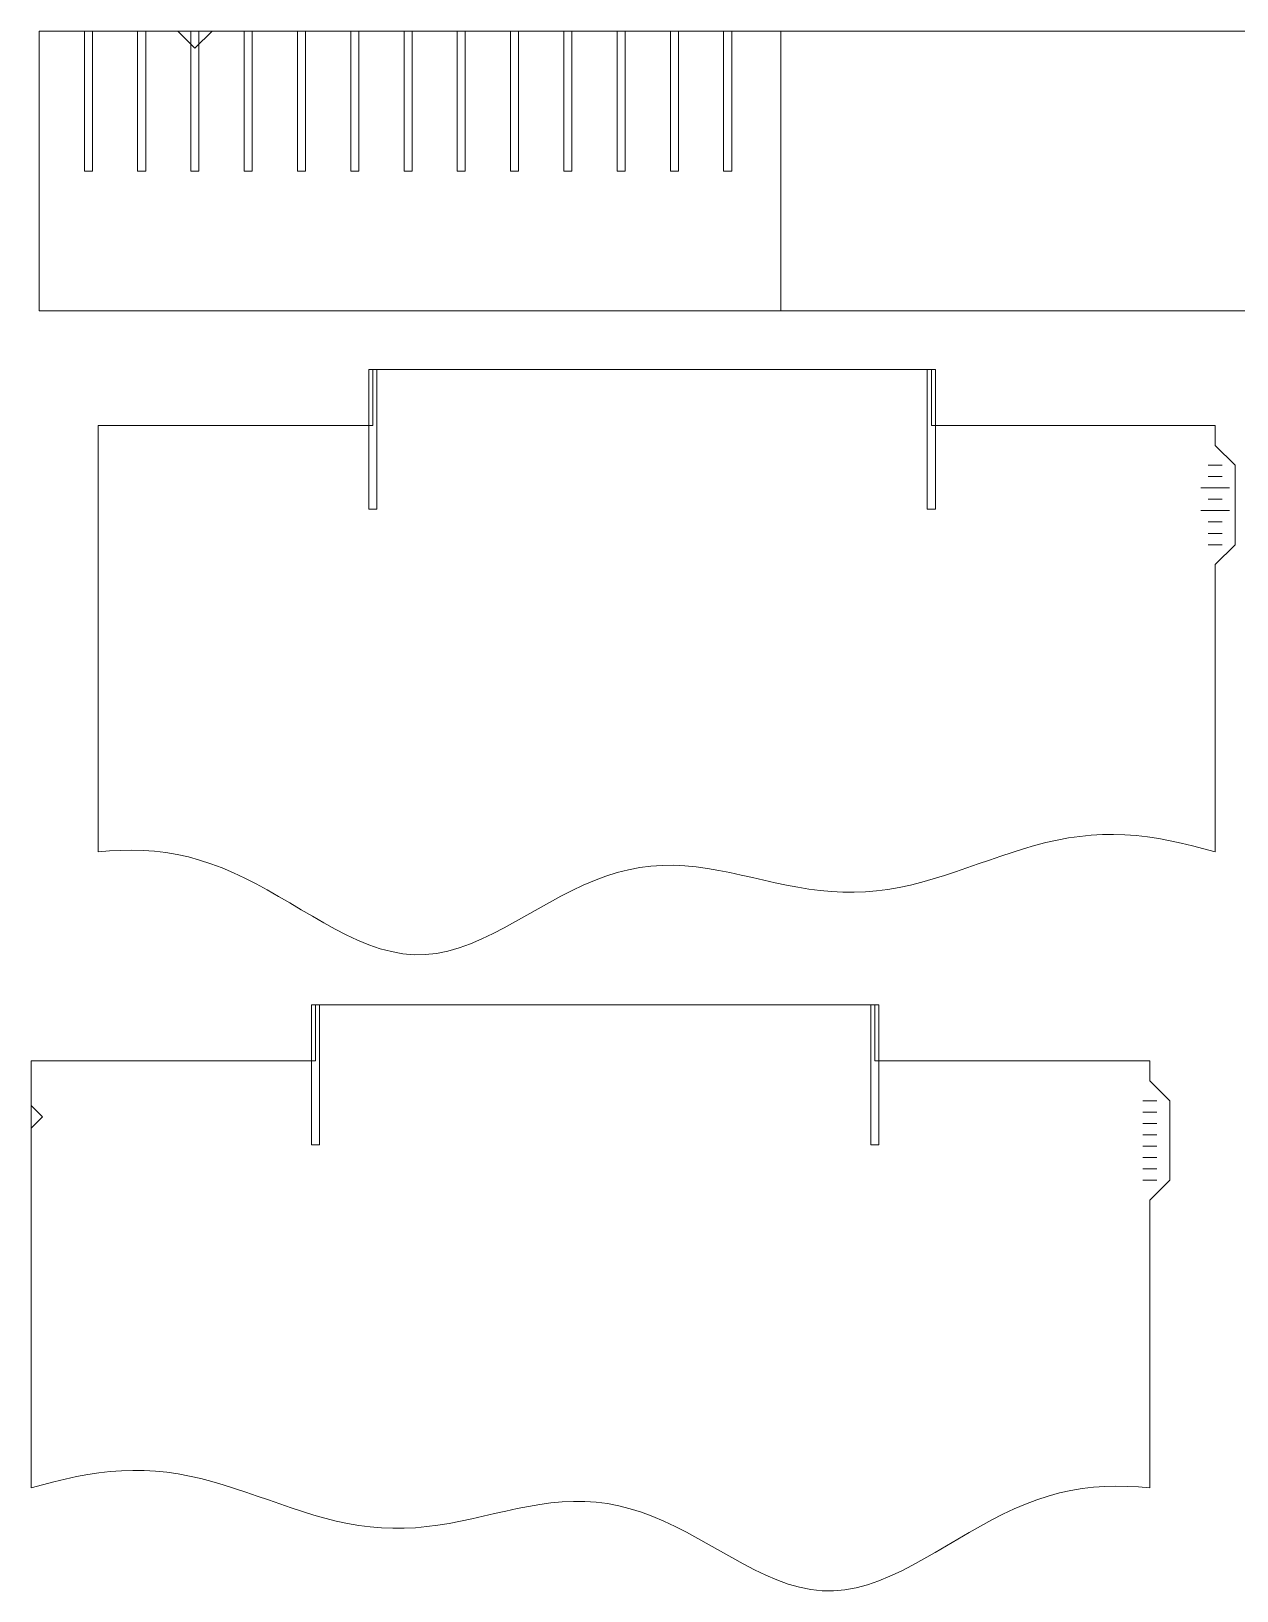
# Model space of a CAD drawing. Header units: centimetres. Extents: x -33.9 to 33.6, y -17.5 to 16.6.
# Drawn here: x -33.87 to -20.86, y -17.51 to -0.68 of the extents above; entities that cross this region are included whole.
import ezdxf

# ---------------------------------------------------------------- set-up
doc = ezdxf.new("R2010")
doc.units = ezdxf.units.CM
doc.header["$MEASUREMENT"] = 0
doc.layers.add('2C', color=7, linetype='Continuous')
doc.layers.add('Layer 1', color=7, linetype='Continuous')

msp = doc.modelspace()

# ---------------------------------------------------------------- linework, layer by layer
at = {"layer": '2C', "color": 1, "lineweight": 5}
for points, knots in [([(-21.09461, -6.43382), (-21.09461, -6.43382), (-20.88022, -6.21944), (-20.88022, -6.21944), (-20.88022, -6.21944), (-20.88022, -6.21944), (-20.88022, -5.36189), (-20.88022, -5.36189), (-20.88022, -5.36189), (-20.88022, -5.36189), (-21.09461, -5.14751), (-21.09461, -5.14751), (-21.09461, -5.14751), (-21.09461, -5.14751), (-21.09461, -4.93312), (-21.09461, -4.93312), (-21.09461, -4.93312), (-21.09461, -4.93312), (-24.15818, -4.93312), (-24.15818, -4.93312), (-24.15818, -4.93312), (-24.15818, -4.93312), (-24.15818, -4.33009), (-24.15818, -4.33009), (-24.15818, -4.33009), (-24.15818, -4.33009), (-30.18702, -4.33009), (-30.18702, -4.33009), (-30.18702, -4.33009), (-30.18702, -4.33009), (-30.18702, -4.93312), (-30.18702, -4.93312), (-30.18702, -4.93312), (-30.18702, -4.93312), (-33.15228, -4.93312), (-33.15228, -4.93312), (-33.15228, -4.93312), (-33.15228, -4.93312), (-33.15228, -9.53415), (-33.15228, -9.53415), (-33.15228, -9.53415), (-33.15228, -9.53415), (-33.03039, -9.52404), (-33.03039, -9.52404), (-33.03039, -9.52404), (-33.03039, -9.52404), (-32.9085, -9.51792), (-32.9085, -9.51792), (-32.9085, -9.51792), (-32.9085, -9.51792), (-32.78691, -9.51608), (-32.78691, -9.51608), (-32.78691, -9.51608), (-32.78691, -9.51608), (-32.66502, -9.51914), (-32.66502, -9.51914), (-32.66502, -9.51914), (-32.66502, -9.51914), (-32.54312, -9.52741), (-32.54312, -9.52741), (-32.54312, -9.52741), (-32.54312, -9.52741), (-32.42153, -9.54181), (-32.42153, -9.54181), (-32.42153, -9.54181), (-32.42153, -9.54181), (-32.29964, -9.56233), (-32.29964, -9.56233), (-32.29964, -9.56233), (-32.29964, -9.56233), (-32.17775, -9.58897), (-32.17775, -9.58897), (-32.17775, -9.58897), (-32.17775, -9.58897), (-32.05616, -9.62236), (-32.05616, -9.62236), (-32.05616, -9.62236), (-32.05616, -9.62236), (-31.93427, -9.66186), (-31.93427, -9.66186), (-31.93427, -9.66186), (-31.93427, -9.66186), (-31.81237, -9.7078), (-31.81237, -9.7078), (-31.81237, -9.7078), (-31.81237, -9.7078), (-31.69078, -9.75956), (-31.69078, -9.75956), (-31.69078, -9.75956), (-31.69078, -9.75956), (-31.56889, -9.81683), (-31.56889, -9.81683), (-31.56889, -9.81683), (-31.56889, -9.81683), (-31.447, -9.87901), (-31.447, -9.87901), (-31.447, -9.87901), (-31.447, -9.87901), (-31.32541, -9.94485), (-31.32541, -9.94485), (-31.32541, -9.94485), (-31.32541, -9.94485), (-31.20352, -10.01407), (-31.20352, -10.01407), (-31.20352, -10.01407), (-31.20352, -10.01407), (-31.08162, -10.08543), (-31.08162, -10.08543), (-31.08162, -10.08543), (-31.08162, -10.08543), (-30.96003, -10.15771), (-30.96003, -10.15771), (-30.96003, -10.15771), (-30.96003, -10.15771), (-30.83814, -10.22937), (-30.83814, -10.22937), (-30.83814, -10.22937), (-30.83814, -10.22937), (-30.71625, -10.29982), (-30.71625, -10.29982), (-30.71625, -10.29982), (-30.71625, -10.29982), (-30.59435, -10.36689), (-30.59435, -10.36689), (-30.59435, -10.36689), (-30.59435, -10.36689), (-30.47277, -10.42967), (-30.47277, -10.42967), (-30.47277, -10.42967), (-30.47277, -10.42967), (-30.35087, -10.48694), (-30.35087, -10.48694), (-30.35087, -10.48694), (-30.35087, -10.48694), (-30.22898, -10.53687), (-30.22898, -10.53687), (-30.22898, -10.53687), (-30.22898, -10.53687), (-30.10739, -10.57852), (-30.10739, -10.57852), (-30.10739, -10.57852), (-30.10739, -10.57852), (-29.9855, -10.61068), (-29.9855, -10.61068), (-29.9855, -10.61068), (-29.9855, -10.61068), (-29.8636, -10.63242), (-29.8636, -10.63242), (-29.8636, -10.63242), (-29.8636, -10.63242), (-29.74202, -10.64314), (-29.74202, -10.64314), (-29.74202, -10.64314), (-29.74202, -10.64314), (-29.62012, -10.64161), (-29.62012, -10.64161), (-29.62012, -10.64161), (-29.62012, -10.64161), (-29.49823, -10.62874), (-29.49823, -10.62874), (-29.49823, -10.62874), (-29.49823, -10.62874), (-29.37664, -10.60455), (-29.37664, -10.60455), (-29.37664, -10.60455), (-29.37664, -10.60455), (-29.25475, -10.56964), (-29.25475, -10.56964), (-29.25475, -10.56964), (-29.25475, -10.56964), (-29.13285, -10.52553), (-29.13285, -10.52553), (-29.13285, -10.52553), (-29.13285, -10.52553), (-29.01127, -10.47377), (-29.01127, -10.47377), (-29.01127, -10.47377), (-29.01127, -10.47377), (-28.88937, -10.41528), (-28.88937, -10.41528), (-28.88937, -10.41528), (-28.88937, -10.41528), (-28.76748, -10.35188), (-28.76748, -10.35188), (-28.76748, -10.35188), (-28.76748, -10.35188), (-28.64589, -10.28481), (-28.64589, -10.28481), (-28.64589, -10.28481), (-28.64589, -10.28481), (-28.524, -10.21621), (-28.524, -10.21621), (-28.524, -10.21621), (-28.524, -10.21621), (-28.4021, -10.14699), (-28.4021, -10.14699), (-28.4021, -10.14699), (-28.4021, -10.14699), (-28.28052, -10.07869), (-28.28052, -10.07869), (-28.28052, -10.07869), (-28.28052, -10.07869), (-28.15862, -10.01284), (-28.15862, -10.01284), (-28.15862, -10.01284), (-28.15862, -10.01284), (-28.03673, -9.95067), (-28.03673, -9.95067), (-28.03673, -9.95067), (-28.03673, -9.95067), (-27.91514, -9.8934), (-27.91514, -9.8934), (-27.91514, -9.8934), (-27.91514, -9.8934), (-27.79325, -9.84164), (-27.79325, -9.84164), (-27.79325, -9.84164), (-27.79325, -9.84164), (-27.67135, -9.79631), (-27.67135, -9.79631), (-27.67135, -9.79631), (-27.67135, -9.79631), (-27.54977, -9.75803), (-27.54977, -9.75803), (-27.54977, -9.75803), (-27.54977, -9.75803), (-27.42787, -9.72741), (-27.42787, -9.72741), (-27.42787, -9.72741), (-27.42787, -9.72741), (-27.30598, -9.70413), (-27.30598, -9.70413), (-27.30598, -9.70413), (-27.30598, -9.70413), (-27.18439, -9.68851), (-27.18439, -9.68851), (-27.18439, -9.68851), (-27.18439, -9.68851), (-27.0625, -9.68024), (-27.0625, -9.68024), (-27.0625, -9.68024), (-27.0625, -9.68024), (-26.9406, -9.67902), (-26.9406, -9.67902), (-26.9406, -9.67902), (-26.9406, -9.67902), (-26.81871, -9.68453), (-26.81871, -9.68453), (-26.81871, -9.68453), (-26.81871, -9.68453), (-26.69712, -9.69586), (-26.69712, -9.69586), (-26.69712, -9.69586), (-26.69712, -9.69586), (-26.57523, -9.7124), (-26.57523, -9.7124), (-26.57523, -9.7124), (-26.57523, -9.7124), (-26.45334, -9.73322), (-26.45334, -9.73322), (-26.45334, -9.73322), (-26.45334, -9.73322), (-26.33175, -9.75742), (-26.33175, -9.75742), (-26.33175, -9.75742), (-26.33175, -9.75742), (-26.20985, -9.78376), (-26.20985, -9.78376), (-26.20985, -9.78376), (-26.20985, -9.78376), (-26.08796, -9.81163), (-26.08796, -9.81163), (-26.08796, -9.81163), (-26.08796, -9.81163), (-25.96637, -9.8398), (-25.96637, -9.8398), (-25.96637, -9.8398), (-25.96637, -9.8398), (-25.84448, -9.86706), (-25.84448, -9.86706), (-25.84448, -9.86706), (-25.84448, -9.86706), (-25.72259, -9.89279), (-25.72259, -9.89279), (-25.72259, -9.89279), (-25.72259, -9.89279), (-25.601, -9.91606), (-25.601, -9.91606), (-25.601, -9.91606), (-25.601, -9.91606), (-25.4791, -9.93597), (-25.4791, -9.93597), (-25.4791, -9.93597), (-25.4791, -9.93597), (-25.35721, -9.95159), (-25.35721, -9.95159), (-25.35721, -9.95159), (-25.35721, -9.95159), (-25.23562, -9.96292), (-25.23562, -9.96292), (-25.23562, -9.96292), (-25.23562, -9.96292), (-25.11373, -9.96905), (-25.11373, -9.96905), (-25.11373, -9.96905), (-25.11373, -9.96905), (-24.99184, -9.96966), (-24.99184, -9.96966), (-24.99184, -9.96966), (-24.99184, -9.96966), (-24.87025, -9.96507), (-24.87025, -9.96507), (-24.87025, -9.96507), (-24.87025, -9.96507), (-24.74835, -9.95465), (-24.74835, -9.95465), (-24.74835, -9.95465), (-24.74835, -9.95465), (-24.62646, -9.93873), (-24.62646, -9.93873), (-24.62646, -9.93873), (-24.62646, -9.93873), (-24.50487, -9.9176), (-24.50487, -9.9176), (-24.50487, -9.9176), (-24.50487, -9.9176), (-24.38298, -9.89156), (-24.38298, -9.89156), (-24.38298, -9.89156), (-24.38298, -9.89156), (-24.26109, -9.86094), (-24.26109, -9.86094), (-24.26109, -9.86094), (-24.26109, -9.86094), (-24.1395, -9.82664), (-24.1395, -9.82664), (-24.1395, -9.82664), (-24.1395, -9.82664), (-24.0176, -9.78896), (-24.0176, -9.78896), (-24.0176, -9.78896), (-24.0176, -9.78896), (-23.89571, -9.74884), (-23.89571, -9.74884), (-23.89571, -9.74884), (-23.89571, -9.74884), (-23.77412, -9.70719), (-23.77412, -9.70719), (-23.77412, -9.70719), (-23.77412, -9.70719), (-23.65223, -9.66431), (-23.65223, -9.66431), (-23.65223, -9.66431), (-23.65223, -9.66431), (-23.53034, -9.62174), (-23.53034, -9.62174), (-23.53034, -9.62174), (-23.53034, -9.62174), (-23.40875, -9.57948), (-23.40875, -9.57948), (-23.40875, -9.57948), (-23.40875, -9.57948), (-23.28685, -9.53905), (-23.28685, -9.53905), (-23.28685, -9.53905), (-23.28685, -9.53905), (-23.16496, -9.50077), (-23.16496, -9.50077), (-23.16496, -9.50077), (-23.16496, -9.50077), (-23.04307, -9.46555), (-23.04307, -9.46555), (-23.04307, -9.46555), (-23.04307, -9.46555), (-22.92148, -9.434), (-22.92148, -9.434), (-22.92148, -9.434), (-22.92148, -9.434), (-22.79959, -9.40674), (-22.79959, -9.40674), (-22.79959, -9.40674), (-22.79959, -9.40674), (-22.67769, -9.38408), (-22.67769, -9.38408), (-22.67769, -9.38408), (-22.67769, -9.38408), (-22.5561, -9.36632), (-22.5561, -9.36632), (-22.5561, -9.36632), (-22.5561, -9.36632), (-22.43421, -9.35376), (-22.43421, -9.35376), (-22.43421, -9.35376), (-22.43421, -9.35376), (-22.31232, -9.34672), (-22.31232, -9.34672), (-22.31232, -9.34672), (-22.31232, -9.34672), (-22.19073, -9.34519), (-22.19073, -9.34519), (-22.19073, -9.34519), (-22.19073, -9.34519), (-22.06884, -9.34886), (-22.06884, -9.34886), (-22.06884, -9.34886), (-22.06884, -9.34886), (-21.94694, -9.35805), (-21.94694, -9.35805), (-21.94694, -9.35805), (-21.94694, -9.35805), (-21.82536, -9.37183), (-21.82536, -9.37183), (-21.82536, -9.37183), (-21.82536, -9.37183), (-21.70346, -9.39051), (-21.70346, -9.39051), (-21.70346, -9.39051), (-21.70346, -9.39051), (-21.58157, -9.41318), (-21.58157, -9.41318), (-21.58157, -9.41318), (-21.58157, -9.41318), (-21.45998, -9.43952), (-21.45998, -9.43952), (-21.45998, -9.43952), (-21.45998, -9.43952), (-21.33809, -9.46861), (-21.33809, -9.46861), (-21.33809, -9.46861), (-21.33809, -9.46861), (-21.21619, -9.50046), (-21.21619, -9.50046), (-21.21619, -9.50046), (-21.21619, -9.50046), (-21.09461, -9.53415), (-21.09461, -9.53415), (-21.09461, -9.53415), (-21.09461, -9.53415), (-21.09461, -6.43382), (-21.09461, -6.43382)], [0, 0, 0, 0, 0.00909091, 0.00909091, 0.00909091, 0.00909091, 0.01818182, 0.01818182, 0.01818182, 0.01818182, 0.02727273, 0.02727273, 0.02727273, 0.02727273, 0.03636364, 0.03636364, 0.03636364, 0.03636364, 0.04545455, 0.04545455, 0.04545455, 0.04545455, 0.05454545, 0.05454545, 0.05454545, 0.05454545, 0.06363636, 0.06363636, 0.06363636, 0.06363636, 0.07272727, 0.07272727, 0.07272727, 0.07272727, 0.08181818, 0.08181818, 0.08181818, 0.08181818, 0.09090909, 0.09090909, 0.09090909, 0.09090909, 0.1, 0.1, 0.1, 0.1, 0.10909091, 0.10909091, 0.10909091, 0.10909091, 0.11818182, 0.11818182, 0.11818182, 0.11818182, 0.12727273, 0.12727273, 0.12727273, 0.12727273, 0.13636364, 0.13636364, 0.13636364, 0.13636364, 0.14545455, 0.14545455, 0.14545455, 0.14545455, 0.15454545, 0.15454545, 0.15454545, 0.15454545, 0.16363636, 0.16363636, 0.16363636, 0.16363636, 0.17272727, 0.17272727, 0.17272727, 0.17272727, 0.18181818, 0.18181818, 0.18181818, 0.18181818, 0.19090909, 0.19090909, 0.19090909, 0.19090909, 0.2, 0.2, 0.2, 0.2, 0.20909091, 0.20909091, 0.20909091, 0.20909091, 0.21818182, 0.21818182, 0.21818182, 0.21818182, 0.22727273, 0.22727273, 0.22727273, 0.22727273, 0.23636364, 0.23636364, 0.23636364, 0.23636364, 0.24545455, 0.24545455, 0.24545455, 0.24545455, 0.25454545, 0.25454545, 0.25454545, 0.25454545, 0.26363636, 0.26363636, 0.26363636, 0.26363636, 0.27272727, 0.27272727, 0.27272727, 0.27272727, 0.28181818, 0.28181818, 0.28181818, 0.28181818, 0.29090909, 0.29090909, 0.29090909, 0.29090909, 0.3, 0.3, 0.3, 0.3, 0.30909091, 0.30909091, 0.30909091, 0.30909091, 0.31818182, 0.31818182, 0.31818182, 0.31818182, 0.32727273, 0.32727273, 0.32727273, 0.32727273, 0.33636364, 0.33636364, 0.33636364, 0.33636364, 0.34545455, 0.34545455, 0.34545455, 0.34545455, 0.35454545, 0.35454545, 0.35454545, 0.35454545, 0.36363636, 0.36363636, 0.36363636, 0.36363636, 0.37272727, 0.37272727, 0.37272727, 0.37272727, 0.38181818, 0.38181818, 0.38181818, 0.38181818, 0.39090909, 0.39090909, 0.39090909, 0.39090909, 0.4, 0.4, 0.4, 0.4, 0.40909091, 0.40909091, 0.40909091, 0.40909091, 0.41818182, 0.41818182, 0.41818182, 0.41818182, 0.42727273, 0.42727273, 0.42727273, 0.42727273, 0.43636364, 0.43636364, 0.43636364, 0.43636364, 0.44545455, 0.44545455, 0.44545455, 0.44545455, 0.45454545, 0.45454545, 0.45454545, 0.45454545, 0.46363636, 0.46363636, 0.46363636, 0.46363636, 0.47272727, 0.47272727, 0.47272727, 0.47272727, 0.48181818, 0.48181818, 0.48181818, 0.48181818, 0.49090909, 0.49090909, 0.49090909, 0.49090909, 0.5, 0.5, 0.5, 0.5, 0.50909091, 0.50909091, 0.50909091, 0.50909091, 0.51818182, 0.51818182, 0.51818182, 0.51818182, 0.52727273, 0.52727273, 0.52727273, 0.52727273, 0.53636364, 0.53636364, 0.53636364, 0.53636364, 0.54545455, 0.54545455, 0.54545455, 0.54545455, 0.55454545, 0.55454545, 0.55454545, 0.55454545, 0.56363636, 0.56363636, 0.56363636, 0.56363636, 0.57272727, 0.57272727, 0.57272727, 0.57272727, 0.58181818, 0.58181818, 0.58181818, 0.58181818, 0.59090909, 0.59090909, 0.59090909, 0.59090909, 0.6, 0.6, 0.6, 0.6, 0.60909091, 0.60909091, 0.60909091, 0.60909091, 0.61818182, 0.61818182, 0.61818182, 0.61818182, 0.62727273, 0.62727273, 0.62727273, 0.62727273, 0.63636364, 0.63636364, 0.63636364, 0.63636364, 0.64545455, 0.64545455, 0.64545455, 0.64545455, 0.65454545, 0.65454545, 0.65454545, 0.65454545, 0.66363636, 0.66363636, 0.66363636, 0.66363636, 0.67272727, 0.67272727, 0.67272727, 0.67272727, 0.68181818, 0.68181818, 0.68181818, 0.68181818, 0.69090909, 0.69090909, 0.69090909, 0.69090909, 0.7, 0.7, 0.7, 0.7, 0.70909091, 0.70909091, 0.70909091, 0.70909091, 0.71818182, 0.71818182, 0.71818182, 0.71818182, 0.72727273, 0.72727273, 0.72727273, 0.72727273, 0.73636364, 0.73636364, 0.73636364, 0.73636364, 0.74545455, 0.74545455, 0.74545455, 0.74545455, 0.75454545, 0.75454545, 0.75454545, 0.75454545, 0.76363636, 0.76363636, 0.76363636, 0.76363636, 0.77272727, 0.77272727, 0.77272727, 0.77272727, 0.78181818, 0.78181818, 0.78181818, 0.78181818, 0.79090909, 0.79090909, 0.79090909, 0.79090909, 0.8, 0.8, 0.8, 0.8, 0.80909091, 0.80909091, 0.80909091, 0.80909091, 0.81818182, 0.81818182, 0.81818182, 0.81818182, 0.82727273, 0.82727273, 0.82727273, 0.82727273, 0.83636364, 0.83636364, 0.83636364, 0.83636364, 0.84545455, 0.84545455, 0.84545455, 0.84545455, 0.85454545, 0.85454545, 0.85454545, 0.85454545, 0.86363636, 0.86363636, 0.86363636, 0.86363636, 0.87272727, 0.87272727, 0.87272727, 0.87272727, 0.88181818, 0.88181818, 0.88181818, 0.88181818, 0.89090909, 0.89090909, 0.89090909, 0.89090909, 0.9, 0.9, 0.9, 0.9, 0.90909091, 0.90909091, 0.90909091, 0.90909091, 0.91818182, 0.91818182, 0.91818182, 0.91818182, 0.92727273, 0.92727273, 0.92727273, 0.92727273, 0.93636364, 0.93636364, 0.93636364, 0.93636364, 0.94545455, 0.94545455, 0.94545455, 0.94545455, 0.95454545, 0.95454545, 0.95454545, 0.95454545, 0.96363636, 0.96363636, 0.96363636, 0.96363636, 0.97272727, 0.97272727, 0.97272727, 0.97272727, 0.98181818, 0.98181818, 0.98181818, 0.98181818, 0.99090909, 0.99090909, 0.99090909, 0.99090909, 1, 1, 1, 1]), ([(-30.14384, -4.33009), (-30.14384, -4.33009), (-30.23051, -4.33009), (-30.23051, -4.33009), (-30.23051, -4.33009), (-30.23051, -4.33009), (-30.23051, -5.83753), (-30.23051, -5.83753), (-30.23051, -5.83753), (-30.23051, -5.83753), (-30.14384, -5.83753), (-30.14384, -5.83753), (-30.14384, -5.83753), (-30.14384, -5.83753), (-30.14384, -4.33009), (-30.14384, -4.33009)], [0, 0, 0, 0, 0.25, 0.25, 0.25, 0.25, 0.5, 0.5, 0.5, 0.5, 0.75, 0.75, 0.75, 0.75, 1, 1, 1, 1]), ([(-24.115, -4.33009), (-24.115, -4.33009), (-24.20167, -4.33009), (-24.20167, -4.33009), (-24.20167, -4.33009), (-24.20167, -4.33009), (-24.20167, -5.83753), (-24.20167, -5.83753), (-24.20167, -5.83753), (-24.20167, -5.83753), (-24.115, -5.83753), (-24.115, -5.83753), (-24.115, -5.83753), (-24.115, -5.83753), (-24.115, -4.33009), (-24.115, -4.33009)], [0, 0, 0, 0, 0.25, 0.25, 0.25, 0.25, 0.5, 0.5, 0.5, 0.5, 0.75, 0.75, 0.75, 0.75, 1, 1, 1, 1]), ([(-21.79923, -13.29206), (-21.79923, -13.29206), (-21.58453, -13.07736), (-21.58453, -13.07736), (-21.58453, -13.07736), (-21.58453, -13.07736), (-21.58453, -12.21859), (-21.58453, -12.21859), (-21.58453, -12.21859), (-21.58453, -12.21859), (-21.79923, -12.0039), (-21.79923, -12.0039), (-21.79923, -12.0039), (-21.79923, -12.0039), (-21.79923, -11.7892), (-21.79923, -11.7892), (-21.79923, -11.7892), (-21.79923, -11.7892), (-24.76853, -11.7892), (-24.76853, -11.7892), (-24.76853, -11.7892), (-24.76853, -11.7892), (-24.76853, -11.18545), (-24.76853, -11.18545), (-24.76853, -11.18545), (-24.76853, -11.18545), (-30.80602, -11.18545), (-30.80602, -11.18545), (-30.80602, -11.18545), (-30.80602, -11.18545), (-30.80602, -11.7892), (-30.80602, -11.7892), (-30.80602, -11.7892), (-30.80602, -11.7892), (-33.87422, -11.7892), (-33.87422, -11.7892), (-33.87422, -11.7892), (-33.87422, -11.7892), (-33.87422, -16.39695), (-33.87422, -16.39695), (-33.87422, -16.39695), (-33.87422, -16.39695), (-33.75226, -16.36325), (-33.75226, -16.36325), (-33.75226, -16.36325), (-33.75226, -16.36325), (-33.63027, -16.33138), (-33.63027, -16.33138), (-33.63027, -16.33138), (-33.63027, -16.33138), (-33.5083, -16.30198), (-33.5083, -16.30198), (-33.5083, -16.30198), (-33.5083, -16.30198), (-33.38634, -16.27566), (-33.38634, -16.27566), (-33.38634, -16.27566), (-33.38634, -16.27566), (-33.26438, -16.25297), (-33.26438, -16.25297), (-33.26438, -16.25297), (-33.26438, -16.25297), (-33.1424, -16.23442), (-33.1424, -16.23442), (-33.1424, -16.23442), (-33.1424, -16.23442), (-33.02043, -16.22046), (-33.02043, -16.22046), (-33.02043, -16.22046), (-33.02043, -16.22046), (-32.89846, -16.21144), (-32.89846, -16.21144), (-32.89846, -16.21144), (-32.89846, -16.21144), (-32.77649, -16.20765), (-32.77649, -16.20765), (-32.77649, -16.20765), (-32.77649, -16.20765), (-32.65452, -16.20924), (-32.65452, -16.20924), (-32.65452, -16.20924), (-32.65452, -16.20924), (-32.53255, -16.21629), (-32.53255, -16.21629), (-32.53255, -16.21629), (-32.53255, -16.21629), (-32.41058, -16.22877), (-32.41058, -16.22877), (-32.41058, -16.22877), (-32.41058, -16.22877), (-32.28861, -16.24652), (-32.28861, -16.24652), (-32.28861, -16.24652), (-32.28861, -16.24652), (-32.16664, -16.26929), (-32.16664, -16.26929), (-32.16664, -16.26929), (-32.16664, -16.26929), (-32.04467, -16.29671), (-32.04467, -16.29671), (-32.04467, -16.29671), (-32.04467, -16.29671), (-31.9227, -16.32833), (-31.9227, -16.32833), (-31.9227, -16.32833), (-31.9227, -16.32833), (-31.80073, -16.36357), (-31.80073, -16.36357), (-31.80073, -16.36357), (-31.80073, -16.36357), (-31.67876, -16.40184), (-31.67876, -16.40184), (-31.67876, -16.40184), (-31.67876, -16.40184), (-31.55679, -16.4424), (-31.55679, -16.4424), (-31.55679, -16.4424), (-31.55679, -16.4424), (-31.43482, -16.4845), (-31.43482, -16.4845), (-31.43482, -16.4845), (-31.43482, -16.4845), (-31.31285, -16.52735), (-31.31285, -16.52735), (-31.31285, -16.52735), (-31.31285, -16.52735), (-31.19089, -16.5701), (-31.19089, -16.5701), (-31.19089, -16.5701), (-31.19089, -16.5701), (-31.06892, -16.61196), (-31.06892, -16.61196), (-31.06892, -16.61196), (-31.06892, -16.61196), (-30.94695, -16.65211), (-30.94695, -16.65211), (-30.94695, -16.65211), (-30.94695, -16.65211), (-30.82498, -16.68976), (-30.82498, -16.68976), (-30.82498, -16.68976), (-30.82498, -16.68976), (-30.70301, -16.72418), (-30.70301, -16.72418), (-30.70301, -16.72418), (-30.70301, -16.72418), (-30.58104, -16.75473), (-30.58104, -16.75473), (-30.58104, -16.75473), (-30.58104, -16.75473), (-30.45907, -16.78084), (-30.45907, -16.78084), (-30.45907, -16.78084), (-30.45907, -16.78084), (-30.3371, -16.80203), (-30.3371, -16.80203), (-30.3371, -16.80203), (-30.3371, -16.80203), (-30.21513, -16.81794), (-30.21513, -16.81794), (-30.21513, -16.81794), (-30.21513, -16.81794), (-30.09316, -16.82835), (-30.09316, -16.82835), (-30.09316, -16.82835), (-30.09316, -16.82835), (-29.97119, -16.83316), (-29.97119, -16.83316), (-29.97119, -16.83316), (-29.97119, -16.83316), (-29.84922, -16.83239), (-29.84922, -16.83239), (-29.84922, -16.83239), (-29.84922, -16.83239), (-29.72725, -16.82623), (-29.72725, -16.82623), (-29.72725, -16.82623), (-29.72725, -16.82623), (-29.60528, -16.815), (-29.60528, -16.815), (-29.60528, -16.815), (-29.60528, -16.815), (-29.48331, -16.79915), (-29.48331, -16.79915), (-29.48331, -16.79915), (-29.48331, -16.79915), (-29.36134, -16.77927), (-29.36134, -16.77927), (-29.36134, -16.77927), (-29.36134, -16.77927), (-29.23937, -16.75605), (-29.23937, -16.75605), (-29.23937, -16.75605), (-29.23937, -16.75605), (-29.11741, -16.73028), (-29.11741, -16.73028), (-29.11741, -16.73028), (-29.11741, -16.73028), (-28.99544, -16.70284), (-28.99544, -16.70284), (-28.99544, -16.70284), (-28.99544, -16.70284), (-28.87347, -16.67472), (-28.87347, -16.67472), (-28.87347, -16.67472), (-28.87347, -16.67472), (-28.7515, -16.64689), (-28.7515, -16.64689), (-28.7515, -16.64689), (-28.7515, -16.64689), (-28.62953, -16.62038), (-28.62953, -16.62038), (-28.62953, -16.62038), (-28.62953, -16.62038), (-28.50756, -16.59622), (-28.50756, -16.59622), (-28.50756, -16.59622), (-28.50756, -16.59622), (-28.38559, -16.57539), (-28.38559, -16.57539), (-28.38559, -16.57539), (-28.38559, -16.57539), (-28.26362, -16.55885), (-28.26362, -16.55885), (-28.26362, -16.55885), (-28.26362, -16.55885), (-28.14165, -16.54748), (-28.14165, -16.54748), (-28.14165, -16.54748), (-28.14165, -16.54748), (-28.01968, -16.54202), (-28.01968, -16.54202), (-28.01968, -16.54202), (-28.01968, -16.54202), (-27.89771, -16.54315), (-27.89771, -16.54315), (-27.89771, -16.54315), (-27.89771, -16.54315), (-27.77574, -16.55136), (-27.77574, -16.55136), (-27.77574, -16.55136), (-27.77574, -16.55136), (-27.65377, -16.56701), (-27.65377, -16.56701), (-27.65377, -16.56701), (-27.65377, -16.56701), (-27.5318, -16.59029), (-27.5318, -16.59029), (-27.5318, -16.59029), (-27.5318, -16.59029), (-27.40983, -16.62118), (-27.40983, -16.62118), (-27.40983, -16.62118), (-27.40983, -16.62118), (-27.28786, -16.6595), (-27.28786, -16.6595), (-27.28786, -16.6595), (-27.28786, -16.6595), (-27.16589, -16.70482), (-27.16589, -16.70482), (-27.16589, -16.70482), (-27.16589, -16.70482), (-27.04392, -16.75661), (-27.04392, -16.75661), (-27.04392, -16.75661), (-27.04392, -16.75661), (-26.92196, -16.81409), (-26.92196, -16.81409), (-26.92196, -16.81409), (-26.92196, -16.81409), (-26.79999, -16.87631), (-26.79999, -16.87631), (-26.79999, -16.87631), (-26.79999, -16.87631), (-26.67802, -16.9422), (-26.67802, -16.9422), (-26.67802, -16.9422), (-26.67802, -16.9422), (-26.55605, -17.01047), (-26.55605, -17.01047), (-26.55605, -17.01047), (-26.55605, -17.01047), (-26.43408, -17.07979), (-26.43408, -17.07979), (-26.43408, -17.07979), (-26.43408, -17.07979), (-26.31211, -17.14871), (-26.31211, -17.14871), (-26.31211, -17.14871), (-26.31211, -17.14871), (-26.19014, -17.21572), (-26.19014, -17.21572), (-26.19014, -17.21572), (-26.19014, -17.21572), (-26.06817, -17.27926), (-26.06817, -17.27926), (-26.06817, -17.27926), (-26.06817, -17.27926), (-25.9462, -17.33781), (-25.9462, -17.33781), (-25.9462, -17.33781), (-25.9462, -17.33781), (-25.82423, -17.38984), (-25.82423, -17.38984), (-25.82423, -17.38984), (-25.82423, -17.38984), (-25.70226, -17.43391), (-25.70226, -17.43391), (-25.70226, -17.43391), (-25.70226, -17.43391), (-25.58029, -17.46873), (-25.58029, -17.46873), (-25.58029, -17.46873), (-25.58029, -17.46873), (-25.45832, -17.49304), (-25.45832, -17.49304), (-25.45832, -17.49304), (-25.45832, -17.49304), (-25.33635, -17.50588), (-25.33635, -17.50588), (-25.33635, -17.50588), (-25.33635, -17.50588), (-25.21438, -17.50732), (-25.21438, -17.50732), (-25.21438, -17.50732), (-25.21438, -17.50732), (-25.09241, -17.49684), (-25.09241, -17.49684), (-25.09241, -17.49684), (-25.09241, -17.49684), (-24.97043, -17.47504), (-24.97043, -17.47504), (-24.97043, -17.47504), (-24.97043, -17.47504), (-24.84848, -17.44278), (-24.84848, -17.44278), (-24.84848, -17.44278), (-24.84848, -17.44278), (-24.72651, -17.40102), (-24.72651, -17.40102), (-24.72651, -17.40102), (-24.72651, -17.40102), (-24.60454, -17.35093), (-24.60454, -17.35093), (-24.60454, -17.35093), (-24.60454, -17.35093), (-24.48257, -17.29376), (-24.48257, -17.29376), (-24.48257, -17.29376), (-24.48257, -17.29376), (-24.3606, -17.23084), (-24.3606, -17.23084), (-24.3606, -17.23084), (-24.3606, -17.23084), (-24.23863, -17.16351), (-24.23863, -17.16351), (-24.23863, -17.16351), (-24.23863, -17.16351), (-24.11666, -17.09319), (-24.11666, -17.09319), (-24.11666, -17.09319), (-24.11666, -17.09319), (-23.99468, -17.02124), (-23.99468, -17.02124), (-23.99468, -17.02124), (-23.99468, -17.02124), (-23.87272, -16.94896), (-23.87272, -16.94896), (-23.87272, -16.94896), (-23.87272, -16.94896), (-23.75075, -16.87761), (-23.75075, -16.87761), (-23.75075, -16.87761), (-23.75075, -16.87761), (-23.62878, -16.80833), (-23.62878, -16.80833), (-23.62878, -16.80833), (-23.62878, -16.80833), (-23.5068, -16.74217), (-23.5068, -16.74217), (-23.5068, -16.74217), (-23.5068, -16.74217), (-23.38484, -16.68005), (-23.38484, -16.68005), (-23.38484, -16.68005), (-23.38484, -16.68005), (-23.26286, -16.62273), (-23.26286, -16.62273), (-23.26286, -16.62273), (-23.26286, -16.62273), (-23.1409, -16.57084), (-23.1409, -16.57084), (-23.1409, -16.57084), (-23.1409, -16.57084), (-23.01892, -16.52487), (-23.01892, -16.52487), (-23.01892, -16.52487), (-23.01892, -16.52487), (-22.89695, -16.48514), (-22.89695, -16.48514), (-22.89695, -16.48514), (-22.89695, -16.48514), (-22.77498, -16.45184), (-22.77498, -16.45184), (-22.77498, -16.45184), (-22.77498, -16.45184), (-22.65303, -16.425), (-22.65303, -16.425), (-22.65303, -16.425), (-22.65303, -16.425), (-22.53106, -16.40454), (-22.53106, -16.40454), (-22.53106, -16.40454), (-22.53106, -16.40454), (-22.40907, -16.39023), (-22.40907, -16.39023), (-22.40907, -16.39023), (-22.40907, -16.39023), (-22.28711, -16.38177), (-22.28711, -16.38177), (-22.28711, -16.38177), (-22.28711, -16.38177), (-22.16515, -16.37873), (-22.16515, -16.37873), (-22.16515, -16.37873), (-22.16515, -16.37873), (-22.04317, -16.38062), (-22.04317, -16.38062), (-22.04317, -16.38062), (-22.04317, -16.38062), (-21.9212, -16.38689), (-21.9212, -16.38689), (-21.9212, -16.38689), (-21.9212, -16.38689), (-21.79923, -16.39695), (-21.79923, -16.39695), (-21.79923, -16.39695), (-21.79923, -16.39695), (-21.79923, -13.29206), (-21.79923, -13.29206)], [0, 0, 0, 0, 0.00909091, 0.00909091, 0.00909091, 0.00909091, 0.01818182, 0.01818182, 0.01818182, 0.01818182, 0.02727273, 0.02727273, 0.02727273, 0.02727273, 0.03636364, 0.03636364, 0.03636364, 0.03636364, 0.04545455, 0.04545455, 0.04545455, 0.04545455, 0.05454545, 0.05454545, 0.05454545, 0.05454545, 0.06363636, 0.06363636, 0.06363636, 0.06363636, 0.07272727, 0.07272727, 0.07272727, 0.07272727, 0.08181818, 0.08181818, 0.08181818, 0.08181818, 0.09090909, 0.09090909, 0.09090909, 0.09090909, 0.1, 0.1, 0.1, 0.1, 0.10909091, 0.10909091, 0.10909091, 0.10909091, 0.11818182, 0.11818182, 0.11818182, 0.11818182, 0.12727273, 0.12727273, 0.12727273, 0.12727273, 0.13636364, 0.13636364, 0.13636364, 0.13636364, 0.14545455, 0.14545455, 0.14545455, 0.14545455, 0.15454545, 0.15454545, 0.15454545, 0.15454545, 0.16363636, 0.16363636, 0.16363636, 0.16363636, 0.17272727, 0.17272727, 0.17272727, 0.17272727, 0.18181818, 0.18181818, 0.18181818, 0.18181818, 0.19090909, 0.19090909, 0.19090909, 0.19090909, 0.2, 0.2, 0.2, 0.2, 0.20909091, 0.20909091, 0.20909091, 0.20909091, 0.21818182, 0.21818182, 0.21818182, 0.21818182, 0.22727273, 0.22727273, 0.22727273, 0.22727273, 0.23636364, 0.23636364, 0.23636364, 0.23636364, 0.24545455, 0.24545455, 0.24545455, 0.24545455, 0.25454545, 0.25454545, 0.25454545, 0.25454545, 0.26363636, 0.26363636, 0.26363636, 0.26363636, 0.27272727, 0.27272727, 0.27272727, 0.27272727, 0.28181818, 0.28181818, 0.28181818, 0.28181818, 0.29090909, 0.29090909, 0.29090909, 0.29090909, 0.3, 0.3, 0.3, 0.3, 0.30909091, 0.30909091, 0.30909091, 0.30909091, 0.31818182, 0.31818182, 0.31818182, 0.31818182, 0.32727273, 0.32727273, 0.32727273, 0.32727273, 0.33636364, 0.33636364, 0.33636364, 0.33636364, 0.34545455, 0.34545455, 0.34545455, 0.34545455, 0.35454545, 0.35454545, 0.35454545, 0.35454545, 0.36363636, 0.36363636, 0.36363636, 0.36363636, 0.37272727, 0.37272727, 0.37272727, 0.37272727, 0.38181818, 0.38181818, 0.38181818, 0.38181818, 0.39090909, 0.39090909, 0.39090909, 0.39090909, 0.4, 0.4, 0.4, 0.4, 0.40909091, 0.40909091, 0.40909091, 0.40909091, 0.41818182, 0.41818182, 0.41818182, 0.41818182, 0.42727273, 0.42727273, 0.42727273, 0.42727273, 0.43636364, 0.43636364, 0.43636364, 0.43636364, 0.44545455, 0.44545455, 0.44545455, 0.44545455, 0.45454545, 0.45454545, 0.45454545, 0.45454545, 0.46363636, 0.46363636, 0.46363636, 0.46363636, 0.47272727, 0.47272727, 0.47272727, 0.47272727, 0.48181818, 0.48181818, 0.48181818, 0.48181818, 0.49090909, 0.49090909, 0.49090909, 0.49090909, 0.5, 0.5, 0.5, 0.5, 0.50909091, 0.50909091, 0.50909091, 0.50909091, 0.51818182, 0.51818182, 0.51818182, 0.51818182, 0.52727273, 0.52727273, 0.52727273, 0.52727273, 0.53636364, 0.53636364, 0.53636364, 0.53636364, 0.54545455, 0.54545455, 0.54545455, 0.54545455, 0.55454545, 0.55454545, 0.55454545, 0.55454545, 0.56363636, 0.56363636, 0.56363636, 0.56363636, 0.57272727, 0.57272727, 0.57272727, 0.57272727, 0.58181818, 0.58181818, 0.58181818, 0.58181818, 0.59090909, 0.59090909, 0.59090909, 0.59090909, 0.6, 0.6, 0.6, 0.6, 0.60909091, 0.60909091, 0.60909091, 0.60909091, 0.61818182, 0.61818182, 0.61818182, 0.61818182, 0.62727273, 0.62727273, 0.62727273, 0.62727273, 0.63636364, 0.63636364, 0.63636364, 0.63636364, 0.64545455, 0.64545455, 0.64545455, 0.64545455, 0.65454545, 0.65454545, 0.65454545, 0.65454545, 0.66363636, 0.66363636, 0.66363636, 0.66363636, 0.67272727, 0.67272727, 0.67272727, 0.67272727, 0.68181818, 0.68181818, 0.68181818, 0.68181818, 0.69090909, 0.69090909, 0.69090909, 0.69090909, 0.7, 0.7, 0.7, 0.7, 0.70909091, 0.70909091, 0.70909091, 0.70909091, 0.71818182, 0.71818182, 0.71818182, 0.71818182, 0.72727273, 0.72727273, 0.72727273, 0.72727273, 0.73636364, 0.73636364, 0.73636364, 0.73636364, 0.74545455, 0.74545455, 0.74545455, 0.74545455, 0.75454545, 0.75454545, 0.75454545, 0.75454545, 0.76363636, 0.76363636, 0.76363636, 0.76363636, 0.77272727, 0.77272727, 0.77272727, 0.77272727, 0.78181818, 0.78181818, 0.78181818, 0.78181818, 0.79090909, 0.79090909, 0.79090909, 0.79090909, 0.8, 0.8, 0.8, 0.8, 0.80909091, 0.80909091, 0.80909091, 0.80909091, 0.81818182, 0.81818182, 0.81818182, 0.81818182, 0.82727273, 0.82727273, 0.82727273, 0.82727273, 0.83636364, 0.83636364, 0.83636364, 0.83636364, 0.84545455, 0.84545455, 0.84545455, 0.84545455, 0.85454545, 0.85454545, 0.85454545, 0.85454545, 0.86363636, 0.86363636, 0.86363636, 0.86363636, 0.87272727, 0.87272727, 0.87272727, 0.87272727, 0.88181818, 0.88181818, 0.88181818, 0.88181818, 0.89090909, 0.89090909, 0.89090909, 0.89090909, 0.9, 0.9, 0.9, 0.9, 0.90909091, 0.90909091, 0.90909091, 0.90909091, 0.91818182, 0.91818182, 0.91818182, 0.91818182, 0.92727273, 0.92727273, 0.92727273, 0.92727273, 0.93636364, 0.93636364, 0.93636364, 0.93636364, 0.94545455, 0.94545455, 0.94545455, 0.94545455, 0.95454545, 0.95454545, 0.95454545, 0.95454545, 0.96363636, 0.96363636, 0.96363636, 0.96363636, 0.97272727, 0.97272727, 0.97272727, 0.97272727, 0.98181818, 0.98181818, 0.98181818, 0.98181818, 0.99090909, 0.99090909, 0.99090909, 0.99090909, 1, 1, 1, 1]), ([(-30.76269, -11.18545), (-30.76269, -11.18545), (-30.84933, -11.18545), (-30.84933, -11.18545), (-30.84933, -11.18545), (-30.84933, -11.18545), (-30.84933, -12.69483), (-30.84933, -12.69483), (-30.84933, -12.69483), (-30.84933, -12.69483), (-30.76269, -12.69483), (-30.76269, -12.69483), (-30.76269, -12.69483), (-30.76269, -12.69483), (-30.76269, -11.18545), (-30.76269, -11.18545)], [0, 0, 0, 0, 0.25, 0.25, 0.25, 0.25, 0.5, 0.5, 0.5, 0.5, 0.75, 0.75, 0.75, 0.75, 1, 1, 1, 1]), ([(-24.7252, -11.18545), (-24.7252, -11.18545), (-24.81184, -11.18545), (-24.81184, -11.18545), (-24.81184, -11.18545), (-24.81184, -11.18545), (-24.81184, -12.69483), (-24.81184, -12.69483), (-24.81184, -12.69483), (-24.81184, -12.69483), (-24.7252, -12.69483), (-24.7252, -12.69483), (-24.7252, -12.69483), (-24.7252, -12.69483), (-24.7252, -11.18545), (-24.7252, -11.18545)], [0, 0, 0, 0, 0.25, 0.25, 0.25, 0.25, 0.5, 0.5, 0.5, 0.5, 0.75, 0.75, 0.75, 0.75, 1, 1, 1, 1]), ([(-33.87422, -12.51563), (-33.87422, -12.51563), (-33.75153, -12.39295), (-33.75153, -12.39295), (-33.75153, -12.39295), (-33.75153, -12.39295), (-33.87422, -12.27027), (-33.87422, -12.27027), (-33.87422, -12.27027), (-33.87422, -12.27027), (-33.87422, -12.51563), (-33.87422, -12.51563)], [0, 0, 0, 0, 0.33333333, 0.33333333, 0.33333333, 0.33333333, 0.66666667, 0.66666667, 0.66666667, 0.66666667, 1, 1, 1, 1])]:
    msp.add_open_spline(points, degree=3, knots=knots, dxfattribs=at)
for points in [[(-21.01804, -5.36189), (-21.01804, -5.36189), (-21.17117, -5.36189), (-21.17117, -5.36189)], [(-21.01804, -5.4844), (-21.01804, -5.4844), (-21.17117, -5.4844), (-21.17117, -5.4844)], [(-20.94147, -5.60691), (-20.94147, -5.60691), (-21.24774, -5.60691), (-21.24774, -5.60691)], [(-20.94147, -5.85192), (-20.94147, -5.85192), (-21.24774, -5.85192), (-21.24774, -5.85192)], [(-21.01804, -5.72941), (-21.01804, -5.72941), (-21.17117, -5.72941), (-21.17117, -5.72941)], [(-21.01804, -5.97443), (-21.01804, -5.97443), (-21.17117, -5.97443), (-21.17117, -5.97443)], [(-21.01804, -6.09693), (-21.01804, -6.09693), (-21.17117, -6.09693), (-21.17117, -6.09693)], [(-21.01804, -6.21944), (-21.01804, -6.21944), (-21.17117, -6.21944), (-21.17117, -6.21944)], [(-21.72255, -12.21859), (-21.72255, -12.21859), (-21.87592, -12.21859), (-21.87592, -12.21859)], [(-21.72255, -12.34127), (-21.72255, -12.34127), (-21.87592, -12.34127), (-21.87592, -12.34127)], [(-21.72255, -12.46395), (-21.72255, -12.46395), (-21.87592, -12.46395), (-21.87592, -12.46395)], [(-21.72255, -12.58664), (-21.72255, -12.58664), (-21.87592, -12.58664), (-21.87592, -12.58664)], [(-21.72255, -12.70932), (-21.72255, -12.70932), (-21.87592, -12.70932), (-21.87592, -12.70932)], [(-21.72255, -12.832), (-21.72255, -12.832), (-21.87592, -12.832), (-21.87592, -12.832)], [(-21.72255, -12.95468), (-21.72255, -12.95468), (-21.87592, -12.95468), (-21.87592, -12.95468)], [(-21.72255, -13.07736), (-21.72255, -13.07736), (-21.87592, -13.07736), (-21.87592, -13.07736)]]:
    msp.add_open_spline(points, degree=3, dxfattribs=at)
at = {"layer": 'Layer 1', "color": 1, "lineweight": 5}
for points, knots in [([(-33.78822, -3.69723), (-33.78822, -3.69723), (-11.73738, -3.69723), (-11.73738, -3.69723), (-11.73738, -3.69723), (-11.73738, -3.69723), (-11.73738, -0.67847), (-11.73738, -0.67847), (-11.73738, -0.67847), (-11.73738, -0.67847), (-33.78822, -0.67847), (-33.78822, -0.67847), (-33.78822, -0.67847), (-33.78822, -0.67847), (-33.78822, -3.69723), (-33.78822, -3.69723)], [0, 0, 0, 0, 0.25, 0.25, 0.25, 0.25, 0.5, 0.5, 0.5, 0.5, 0.75, 0.75, 0.75, 0.75, 1, 1, 1, 1]), ([(-33.29987, -2.18786), (-33.29987, -2.18786), (-33.21322, -2.18786), (-33.21322, -2.18786), (-33.21322, -2.18786), (-33.21322, -2.18786), (-33.21322, -0.67847), (-33.21322, -0.67847), (-33.21322, -0.67847), (-33.21322, -0.67847), (-33.29987, -0.67847), (-33.29987, -0.67847), (-33.29987, -0.67847), (-33.29987, -0.67847), (-33.29987, -2.18786), (-33.29987, -2.18786)], [0, 0, 0, 0, 0.25, 0.25, 0.25, 0.25, 0.5, 0.5, 0.5, 0.5, 0.75, 0.75, 0.75, 0.75, 1, 1, 1, 1]), ([(-32.72487, -2.18786), (-32.72487, -2.18786), (-32.63822, -2.18786), (-32.63822, -2.18786), (-32.63822, -2.18786), (-32.63822, -2.18786), (-32.63822, -0.67847), (-32.63822, -0.67847), (-32.63822, -0.67847), (-32.63822, -0.67847), (-32.72487, -0.67847), (-32.72487, -0.67847), (-32.72487, -0.67847), (-32.72487, -0.67847), (-32.72487, -2.18786), (-32.72487, -2.18786)], [0, 0, 0, 0, 0.25, 0.25, 0.25, 0.25, 0.5, 0.5, 0.5, 0.5, 0.75, 0.75, 0.75, 0.75, 1, 1, 1, 1]), ([(-31.92252, -0.67847), (-31.92252, -0.67847), (-32.10655, -0.86251), (-32.10655, -0.86251), (-32.10655, -0.86251), (-32.10655, -0.86251), (-32.29057, -0.67847), (-32.29057, -0.67847), (-32.29057, -0.67847), (-32.29057, -0.67847), (-31.92252, -0.67847), (-31.92252, -0.67847)], [0, 0, 0, 0, 0.33333333, 0.33333333, 0.33333333, 0.33333333, 0.66666667, 0.66666667, 0.66666667, 0.66666667, 1, 1, 1, 1]), ([(-32.14987, -2.18786), (-32.14987, -2.18786), (-32.06322, -2.18786), (-32.06322, -2.18786), (-32.06322, -2.18786), (-32.06322, -2.18786), (-32.06322, -0.67847), (-32.06322, -0.67847), (-32.06322, -0.67847), (-32.06322, -0.67847), (-32.14987, -0.67847), (-32.14987, -0.67847), (-32.14987, -0.67847), (-32.14987, -0.67847), (-32.14987, -2.18786), (-32.14987, -2.18786)], [0, 0, 0, 0, 0.25, 0.25, 0.25, 0.25, 0.5, 0.5, 0.5, 0.5, 0.75, 0.75, 0.75, 0.75, 1, 1, 1, 1]), ([(-31.57487, -2.18786), (-31.57487, -2.18786), (-31.48822, -2.18786), (-31.48822, -2.18786), (-31.48822, -2.18786), (-31.48822, -2.18786), (-31.48822, -0.67847), (-31.48822, -0.67847), (-31.48822, -0.67847), (-31.48822, -0.67847), (-31.57487, -0.67847), (-31.57487, -0.67847), (-31.57487, -0.67847), (-31.57487, -0.67847), (-31.57487, -2.18786), (-31.57487, -2.18786)], [0, 0, 0, 0, 0.25, 0.25, 0.25, 0.25, 0.5, 0.5, 0.5, 0.5, 0.75, 0.75, 0.75, 0.75, 1, 1, 1, 1]), ([(-30.99987, -2.18786), (-30.99987, -2.18786), (-30.91322, -2.18786), (-30.91322, -2.18786), (-30.91322, -2.18786), (-30.91322, -2.18786), (-30.91322, -0.67847), (-30.91322, -0.67847), (-30.91322, -0.67847), (-30.91322, -0.67847), (-30.99987, -0.67847), (-30.99987, -0.67847), (-30.99987, -0.67847), (-30.99987, -0.67847), (-30.99987, -2.18786), (-30.99987, -2.18786)], [0, 0, 0, 0, 0.25, 0.25, 0.25, 0.25, 0.5, 0.5, 0.5, 0.5, 0.75, 0.75, 0.75, 0.75, 1, 1, 1, 1]), ([(-30.42488, -2.18786), (-30.42488, -2.18786), (-30.33823, -2.18786), (-30.33823, -2.18786), (-30.33823, -2.18786), (-30.33823, -2.18786), (-30.33823, -0.67847), (-30.33823, -0.67847), (-30.33823, -0.67847), (-30.33823, -0.67847), (-30.42488, -0.67847), (-30.42488, -0.67847), (-30.42488, -0.67847), (-30.42488, -0.67847), (-30.42488, -2.18786), (-30.42488, -2.18786)], [0, 0, 0, 0, 0.25, 0.25, 0.25, 0.25, 0.5, 0.5, 0.5, 0.5, 0.75, 0.75, 0.75, 0.75, 1, 1, 1, 1]), ([(-29.84988, -2.18786), (-29.84988, -2.18786), (-29.76323, -2.18786), (-29.76323, -2.18786), (-29.76323, -2.18786), (-29.76323, -2.18786), (-29.76323, -0.67847), (-29.76323, -0.67847), (-29.76323, -0.67847), (-29.76323, -0.67847), (-29.84988, -0.67847), (-29.84988, -0.67847), (-29.84988, -0.67847), (-29.84988, -0.67847), (-29.84988, -2.18786), (-29.84988, -2.18786)], [0, 0, 0, 0, 0.25, 0.25, 0.25, 0.25, 0.5, 0.5, 0.5, 0.5, 0.75, 0.75, 0.75, 0.75, 1, 1, 1, 1]), ([(-29.27488, -2.18786), (-29.27488, -2.18786), (-29.18823, -2.18786), (-29.18823, -2.18786), (-29.18823, -2.18786), (-29.18823, -2.18786), (-29.18823, -0.67847), (-29.18823, -0.67847), (-29.18823, -0.67847), (-29.18823, -0.67847), (-29.27488, -0.67847), (-29.27488, -0.67847), (-29.27488, -0.67847), (-29.27488, -0.67847), (-29.27488, -2.18786), (-29.27488, -2.18786)], [0, 0, 0, 0, 0.25, 0.25, 0.25, 0.25, 0.5, 0.5, 0.5, 0.5, 0.75, 0.75, 0.75, 0.75, 1, 1, 1, 1]), ([(-28.69988, -2.18786), (-28.69988, -2.18786), (-28.61323, -2.18786), (-28.61323, -2.18786), (-28.61323, -2.18786), (-28.61323, -2.18786), (-28.61323, -0.67847), (-28.61323, -0.67847), (-28.61323, -0.67847), (-28.61323, -0.67847), (-28.69988, -0.67847), (-28.69988, -0.67847), (-28.69988, -0.67847), (-28.69988, -0.67847), (-28.69988, -2.18786), (-28.69988, -2.18786)], [0, 0, 0, 0, 0.25, 0.25, 0.25, 0.25, 0.5, 0.5, 0.5, 0.5, 0.75, 0.75, 0.75, 0.75, 1, 1, 1, 1]), ([(-28.12488, -2.18786), (-28.12488, -2.18786), (-28.03823, -2.18786), (-28.03823, -2.18786), (-28.03823, -2.18786), (-28.03823, -2.18786), (-28.03823, -0.67847), (-28.03823, -0.67847), (-28.03823, -0.67847), (-28.03823, -0.67847), (-28.12488, -0.67847), (-28.12488, -0.67847), (-28.12488, -0.67847), (-28.12488, -0.67847), (-28.12488, -2.18786), (-28.12488, -2.18786)], [0, 0, 0, 0, 0.25, 0.25, 0.25, 0.25, 0.5, 0.5, 0.5, 0.5, 0.75, 0.75, 0.75, 0.75, 1, 1, 1, 1]), ([(-27.54988, -2.18786), (-27.54988, -2.18786), (-27.46323, -2.18786), (-27.46323, -2.18786), (-27.46323, -2.18786), (-27.46323, -2.18786), (-27.46323, -0.67847), (-27.46323, -0.67847), (-27.46323, -0.67847), (-27.46323, -0.67847), (-27.54988, -0.67847), (-27.54988, -0.67847), (-27.54988, -0.67847), (-27.54988, -0.67847), (-27.54988, -2.18786), (-27.54988, -2.18786)], [0, 0, 0, 0, 0.25, 0.25, 0.25, 0.25, 0.5, 0.5, 0.5, 0.5, 0.75, 0.75, 0.75, 0.75, 1, 1, 1, 1]), ([(-26.97488, -2.18786), (-26.97488, -2.18786), (-26.88823, -2.18786), (-26.88823, -2.18786), (-26.88823, -2.18786), (-26.88823, -2.18786), (-26.88823, -0.67847), (-26.88823, -0.67847), (-26.88823, -0.67847), (-26.88823, -0.67847), (-26.97488, -0.67847), (-26.97488, -0.67847), (-26.97488, -0.67847), (-26.97488, -0.67847), (-26.97488, -2.18786), (-26.97488, -2.18786)], [0, 0, 0, 0, 0.25, 0.25, 0.25, 0.25, 0.5, 0.5, 0.5, 0.5, 0.75, 0.75, 0.75, 0.75, 1, 1, 1, 1]), ([(-26.39987, -2.18786), (-26.39987, -2.18786), (-26.31323, -2.18786), (-26.31323, -2.18786), (-26.31323, -2.18786), (-26.31323, -2.18786), (-26.31323, -0.67847), (-26.31323, -0.67847), (-26.31323, -0.67847), (-26.31323, -0.67847), (-26.39987, -0.67847), (-26.39987, -0.67847), (-26.39987, -0.67847), (-26.39987, -0.67847), (-26.39987, -2.18786), (-26.39987, -2.18786)], [0, 0, 0, 0, 0.25, 0.25, 0.25, 0.25, 0.5, 0.5, 0.5, 0.5, 0.75, 0.75, 0.75, 0.75, 1, 1, 1, 1])]:
    msp.add_open_spline(points, degree=3, knots=knots, dxfattribs=at)
at = {"layer": 'Layer 1', "color": 3, "lineweight": 5}
msp.add_open_spline([(-25.78156, -3.69723), (-25.78156, -3.69723), (-25.78156, -0.67847), (-25.78156, -0.67847)], degree=3, dxfattribs=at)

doc.saveas('drawing.dxf')
